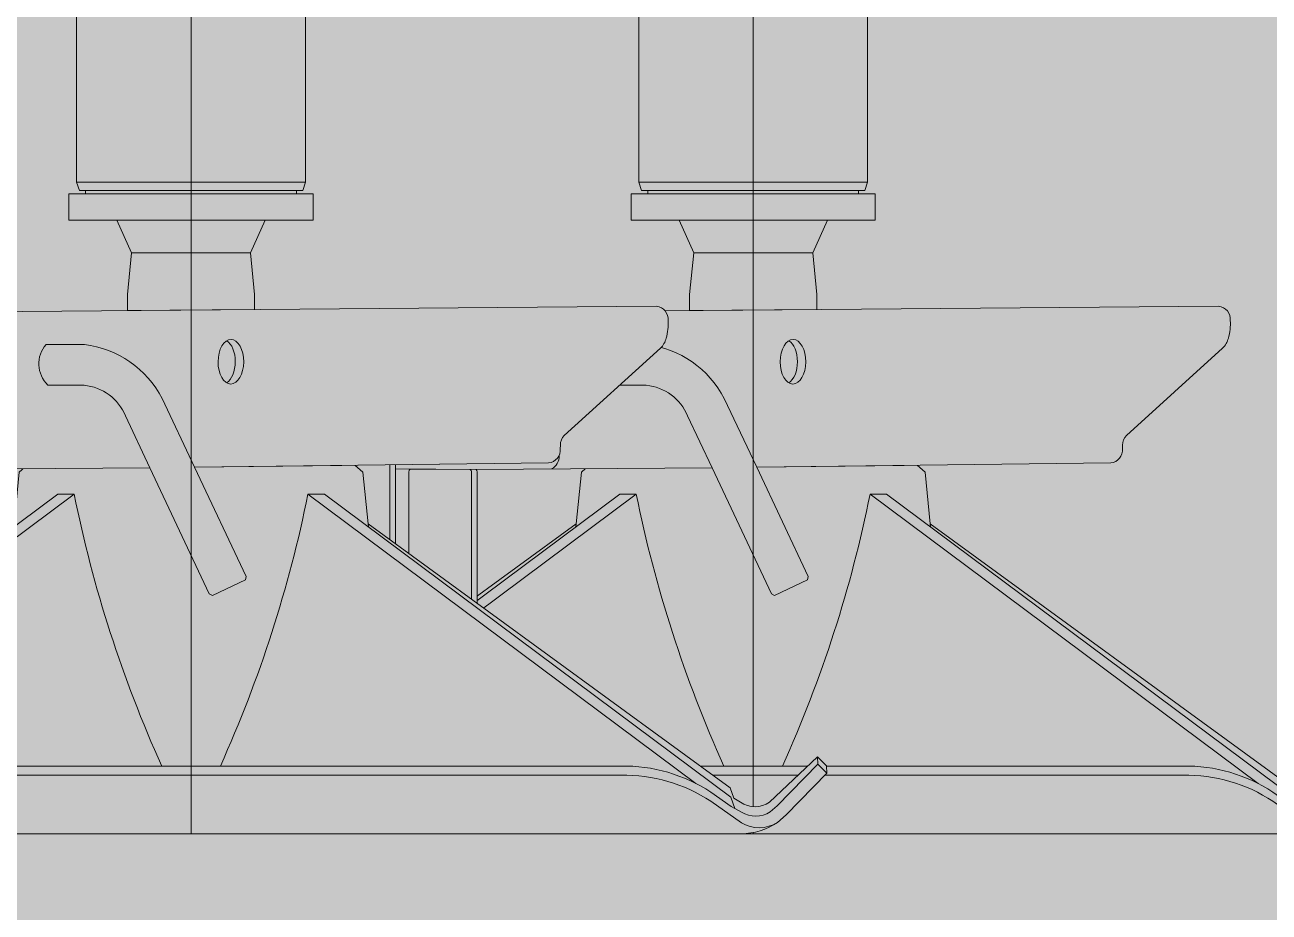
# Model space of a CAD drawing. Header units: millimetres. Extents: x -9578 to 51010, y -8688 to 62384.
# Drawn here: x -2675.8 to -2186.7, y -30.8 to 318 of the extents above; entities that cross this region are included whole.
import ezdxf
from ezdxf.enums import TextEntityAlignment as Align

# ---------------------------------------------------------------- set-up
doc = ezdxf.new("R2010")
doc.units = ezdxf.units.MM
doc.set_wipeout_variables(frame=1)
doc.layers.add('Техника. Кран LTM 1030-2.1', color=250, linetype='Continuous', lineweight=15)
doc.layers.add('Техника. Кран LTM 1030-2.1 Штрих', color=7, linetype='Continuous', lineweight=15, true_color=0xffe79e)
doc.styles.add('arial', font='arial.ttf')

# ---------------------------------------------------------------- blocks, each defined once
blk = doc.blocks.new('LTM 1030-2.1-20250712.143217')
at = {"color": 0, "linetype": 'ByBlock', "lineweight": -2, "ltscale": 20, "transparency": 16777216}
for points in [[(45.000000000000114, 1100), (-45, 1100), (-45, 256.2333891296614), (45.000000000000114, 256.2333891296614)], [(-67.5599427416546, 142.1413375386801), (-69.60124668311619, 121.805992452988), (-211.9747363581846, 17.97328470994944), (-213.33957498876956, 13.94633402414729), (-216.05874466651764, 12.434602775367239), (-216.05874466651764, 12.434602775367239), (-218.76163446257746, 11.09131105494788), (-221.74158210309966, 10.611771739001938), (-224.72943547226996, 11.03929734072534), (-227.4553284002541, 12.335273282229537), (-227.4553284002541, 12.335273282229537), (-246.25505953481843, 30.23125522795999), (-249.7905927617285, 26.69587506608883), (-250, 23.747365653369343), (-234.0091210846658, 7.3573972279391455), (-230.57086450152565, 4.44971466371868), (-230.57086450152565, 4.44971466371868), (-227.30172278998944, 2.5493699003405936), (-223.7865813240092, 1.1556776014630543), (-220.103423076439, 0.2995566560587406), (-216.3339584513742, 0), (-216.3339584513742, 0), (216.3339584513742, 0), (216.3339584513742, 0), (220.103423076439, 0.2995566560587406), (223.7865813240092, 1.1556776014630543), (227.30172278998944, 2.5493699003405936), (230.57086450152565, 4.44971466371868), (230.57086450152565, 4.44971466371868), (234.0091210846658, 7.3573972279391455), (250, 23.747365653369343), (249.7905927617285, 26.69587506608883), (246.25505953481843, 30.23125522795999), (227.4553284002541, 12.335273282229537), (227.4553284002541, 12.335273282229537), (224.72943547226996, 11.03929734072534), (221.74158210309966, 10.611771739001938), (218.76163446257746, 11.09131105494788), (216.05874466651764, 12.434602775367239), (216.05874466651764, 12.434602775367239), (213.33957498876956, 13.94633402414729), (211.9747363581846, 17.97328470994944), (69.60124668311619, 121.805992452988), (67.5599427416546, 142.1413375386801), (64.43885836410665, 144.92685969486774), (-64.43885836410665, 144.92685969486774)]]:
    blk.add_wipeout(points, dxfattribs=at)
at = {"layer": 'Техника. Кран LTM 1030-2.1 Штрих', "ltscale": 20, "true_color": 0xadadad, "transparency": 16777216}
h = blk.add_hatch(color=253, dxfattribs=at)
h.dxf.hatch_style = 1
edge = h.paths.add_edge_path()
edge.add_line((-64.43885836410664, 144.9268596948677), (-67.5599427416546, 142.1413375386801))
edge.add_line((-67.5599427416546, 142.1413375386801), (-69.60124668311619, 121.805992452988))
edge.add_line((-69.60124668311619, 121.805992452988), (-211.9747363581846, 17.97328470994944))
edge.add_line((-211.9747363581846, 17.97328470994944), (-213.3395749887695, 13.94633402414729))
edge.add_line((-213.3395749887695, 13.94633402414729), (-216.0587446665177, 12.43460277536724))
edge.add_arc((-221.829111258724, 20.65444204472261), 10.04305173851492, 235.9296841267432, 305.06903913453704, ccw=False)
edge.add_line((-227.4553284002541, 12.33527328222954), (-246.2550595348184, 30.23125522795999))
edge.add_line((-246.2550595348184, 30.23125522795999), (-249.7905927617285, 26.69587506608877))
edge.add_line((-249.7905927617285, 26.69587506608877), (-250, 23.74736565336934))
edge.add_line((-250, 23.74736565336934), (-234.0091210846658, 7.357397227939146))
edge.add_line((-234.0091210846658, 7.357397227939146), (-230.5708645015256, 4.449714663718623))
edge.add_arc((-216.2130978527815, 25.38711282839884), 25.38740051770062, 235.5597196557865, 269.7272336582353)
edge.add_line((-216.3339584513742, 0), (216.3339584513742, 0))
edge.add_arc((216.2130978527815, 25.38711282839884), 25.38740051770061, 270.2727663417647, 304.4402803442134)
edge.add_line((230.5708645015256, 4.449714663718623), (234.0091210846658, 7.357397227939146))
edge.add_line((234.0091210846658, 7.357397227939146), (250, 23.74736565336934))
edge.add_line((250, 23.74736565336934), (249.7905927617285, 26.69587506608877))
edge.add_line((249.7905927617285, 26.69587506608877), (246.2550595348184, 30.23125522795999))
edge.add_line((246.2550595348184, 30.23125522795999), (227.4553284002541, 12.33527328222954))
edge.add_arc((221.829111258724, 20.65444204472261), 10.04305173851491, 234.9309608654629, 304.0703158732568, ccw=False)
edge.add_line((216.0587446665177, 12.43460277536724), (213.3395749887695, 13.94633402414729))
edge.add_line((213.3395749887695, 13.94633402414729), (211.9747363581846, 17.97328470994944))
edge.add_line((211.9747363581846, 17.97328470994944), (69.60124668311619, 121.805992452988))
edge.add_line((69.60124668311619, 121.805992452988), (67.5599427416546, 142.1413375386801))
edge.add_line((67.5599427416546, 142.1413375386801), (64.43885836410664, 144.9268596948677))
edge.add_line((64.43885836410664, 144.9268596948677), (-64.43885836410664, 144.9268596948677))
at = {"color": 0, "linetype": 'ByBlock', "lineweight": -2, "ltscale": 20, "transparency": 16777216}
blk.add_lwpolyline([(-64.43885836410664, 144.9268596948677), (-67.5599427416546, 142.1413375386801), (-69.60124668311619, 121.805992452988), (-211.9747363581846, 17.97328470994944), (-213.3395749887695, 13.94633402414729), (-216.0587446665177, 12.43460277536724, -0.3111750558279069), (-227.4553284002541, 12.33527328222954), (-246.2550595348184, 30.23125522795999), (-249.7905927617285, 26.69587506608877), (-250, 23.74736565336934), (-234.0091210846658, 7.357397227939146), (-230.5708645015256, 4.449714663718623, 0.1501983263259505), (-216.3339584513742, 0), (216.3339584513742, 0, 0.1501983263259505), (230.5708645015256, 4.449714663718623), (234.0091210846658, 7.357397227939146), (250, 23.74736565336934), (249.7905927617285, 26.69587506608877), (246.2550595348184, 30.23125522795999), (227.4553284002541, 12.33527328222954, -0.3111750558279069), (216.0587446665177, 12.43460277536724), (213.3395749887695, 13.94633402414729), (211.9747363581846, 17.97328470994944), (69.60124668311619, 121.805992452988), (67.5599427416546, 142.1413375386801), (64.43885836410664, 144.9268596948677)], format="xyb", close=True, dxfattribs=at)
for points in [[(-213.7469776049675, 9.921001753187738), (-212.2297461515554, 14.38267923591775), (-52.40037410879449, 133.5169538728078), (-45.9670079540665, 133.554347858968, 0.05632431138046438), (-11.53260170765316, 26.60474131127739, 0.05632431138046438)], [(213.7469776049675, 9.921001753187738), (212.2297461515554, 14.38267923591775), (52.40037410879449, 133.5169538728078), (45.9670079540665, 133.554347858968, -0.05632431138046438), (11.53260170765316, 26.60474131127739, -0.05632431138046438)], [(-246.2550595348184, 30.23125522795999), (-246.46446677309, 27.28274581525875), (-230.4735878577376, 10.89277738977762), (-227.7234832913164, 8.559581346178675, 0.2852218564519561), (-216.3410173449956, 8.460128653767242), (-212.3033241065859, 10.73401727030796), (-204.3068925087337, 16.34120541306038, -0.1504870874252426), (-168.9579781740249, 26.60559273867875), (168.9579781740249, 26.60559273867875, -0.1504870874252426), (204.3068925087337, 16.34120541306038), (212.3033241065859, 10.73401727030796), (216.3410173449956, 8.460128653767242, 0.2852218564519561), (227.7234832913164, 8.559581346178675), (230.4735878577376, 10.89277738977762), (246.46446677309, 27.28274581525875), (246.2550595348184, 30.23125522795999)], [(-230.5708645015256, 4.449714663718623, 0.2852250333590656), (-216.3427820683755, 4.325398798069727), (-204.3090837285854, 12.77495317319881, -0.1504870874251988), (-168.9601693938748, 23.039340498819), (168.9601693938748, 23.039340498819, -0.1504870874251988), (204.3090837285854, 12.77495317319881), (216.3427820683755, 4.325398798069727, 0.2852250333590656), (230.5708645015256, 4.449714663718623)]]:
    blk.add_lwpolyline(points, format="xyb", dxfattribs=at)
for points in [[(-45.9670079540665, 133.554347858968), (-198.4761261456079, 19.7368912879665)], [(45.9670079540665, 133.554347858968), (198.4761261456079, 19.7368912879665)], [(-246.46446677309, 27.28274581525875), (-250, 23.74736565336934)], [(246.46446677309, 27.28274581525875), (250, 23.74736565336934)]]:
    blk.add_lwpolyline(points, dxfattribs=at)
blk.add_wipeout([(-43.90469081341144, 252.88390301206925), (-41.44954449496983, 252.88390301206925), (-41.45001329195657, 251.52117748559647), (-48.0000000117434, 251.5234307743043), (-48.0000000117434, 241.22747462584186), (-29.165959901458343, 241.22747462584186), (-23.39286042011373, 228.37702679311167), (-24.999931945632866, 211.95225079410318), (-25.00027026802309, 206.11288963068853), (25.00017976882735, 205.6977211393389), (24.999931945632852, 211.95225079410318), (23.392860420113717, 228.37702679311167), (29.16595990145833, 241.22747462584186), (48.00000001174339, 241.22747462584186), (48.00000001174339, 251.5234307743043), (41.45001329195656, 251.52117748559647), (41.449544494969814, 252.88390301206925), (43.90469081341143, 252.88390301206925), (44.99999999999999, 256.23338912966153), (-45.00000000000001, 256.23338912966153)], dxfattribs=at)
at = {"layer": 'Техника. Кран LTM 1030-2.1 Штрих', "ltscale": 20, "transparency": 16777216}
h = blk.add_hatch(color=256, dxfattribs=at)
h.dxf.hatch_style = 1
h.set_gradient(color1=(132, 132, 132), tint=1, name='CYLINDER')
h.paths.add_polyline_path([(45, 256.2333891296615), (45, 1100), (-45, 1100), (-45, 256.2333891296615)])
h = blk.add_hatch(color=256, dxfattribs=at)
h.dxf.hatch_style = 1
h.set_gradient(color1=(132, 132, 132), tint=1, name='SPHERICAL')
h.paths.add_polyline_path([(-45, 256.2333891296615), (-43.90469081341143, 252.8839030120693), (-41.44954449496981, 252.8839030120693), (-41.45001329195657, 251.5211774855965), (-48.0000000117434, 251.5234307743043), (-48.0000000117434, 241.2274746258419), (-29.16595990145834, 241.2274746258419), (-23.39286042011372, 228.3770267931117), (-24.99993194563285, 211.9522507941032), (-25.00027026802309, 206.1128896306885), (25.00017976882737, 205.6977211393389), (24.99993194563285, 211.9522507941032), (23.39286042011372, 228.3770267931117), (29.16595990145834, 241.2274746258419), (48.0000000117434, 241.2274746258419), (48.0000000117434, 251.5234307743043), (41.45001329195657, 251.5211774855965), (41.44954449496981, 252.8839030120693), (43.90469081341143, 252.8839030120693), (45, 256.2333891296615)])
at = {"color": 0, "linetype": 'ByBlock', "lineweight": -2, "ltscale": 20, "transparency": 16777216}
for points in [[(45, 256.2333891296615), (45, 1100), (-45, 1100), (-45, 256.2333891296615)], [(-45, 256.2333891296615), (-43.90469081341143, 252.8839030120693), (-41.44954449496981, 252.8839030120693), (-41.45001329195657, 251.5211774855965), (-48.0000000117434, 251.5234307743043), (-48.0000000117434, 241.2274746258419), (-29.16595990145834, 241.2274746258419), (-23.39286042011372, 228.3770267931117), (-24.99993194563285, 211.9522507941032), (-25.00027026802309, 206.1128896306885), (25.00017976882737, 205.6977211393389), (24.99993194563285, 211.9522507941032), (23.39286042011372, 228.3770267931117), (29.16595990145834, 241.2274746258419), (48.0000000117434, 241.2274746258419), (48.0000000117434, 251.5234307743043), (41.45001329195657, 251.5211774855965), (41.44954449496981, 252.8839030120693), (43.90469081341143, 252.8839030120693), (45, 256.2333891296615)]]:
    blk.add_lwpolyline(points, close=True, dxfattribs=at)
for points in [[(-41.45001329195657, 251.5211774855965), (41.45001329195657, 251.5211774855965)], [(41.44954449496981, 252.8839030120693), (-41.44954449496981, 252.8839030120693)], [(-29.16595990145834, 241.2274746258419), (29.16595990145834, 241.2274746258419)], [(-23.39286042011372, 228.3770267931117), (23.39286042011372, 228.3770267931117)]]:
    blk.add_lwpolyline(points, dxfattribs=at)
blk.add_wipeout([(-1.3907167715105775, 144.1081062012763), (-21.655215432011556, 101.15363016241642), (-21.374545795909377, 99.81871159211548), (-8.393963089750265, 93.69422934191425), (-7.184426740893267, 94.32748475062726), (16.177004240357768, 143.84159944152452), (108.94851222819948, 143.20491414728352), (140.5626117283182, 143.39783379205434), (140.5642593783187, 84.5037469638664), (140.5642593783187, 84.5037469638664), (140.52400162245073, 84.2115567016308), (140.46207755554093, 83.9231797847491), (140.37883167028446, 83.64022049643947), (140.27472707578912, 83.36425298085504), (136.26682111182987, 83.41426859488453), (136.26682111182987, 83.41426859488453), (136.02762631697632, 83.48999817620896), (135.8175071968619, 83.62710789408095), (135.6518612958179, 83.81555033845038), (135.54282715746288, 84.04151643335351), (135.54282715746288, 84.04151643335351), (135.54282715746288, 84.04151643335351), (135.46989302711378, 84.2821296669444), (135.41327124956894, 84.52709515401656), (135.3732171346783, 84.77530833543358), (135.34991128804091, 85.02565000807587), (135.34991128804091, 142.42346439195535), (135.34991128804091, 142.42346439195535), (135.3118482681266, 142.70795294814585), (135.1987348947748, 142.97174812789208), (135.01889276576225, 143.19544287687071), (134.7855526231015, 143.36258027517349), (134.7855526231015, 143.36258027517349), (108.93560405841623, 143.20483537738122), (108.93560405841623, 143.20483537738122), (108.7448276490297, 143.02514833483582), (108.5994984269109, 142.8070600755565), (108.50710702996005, 142.56181142335515), (108.47241554586708, 142.30204311780474), (108.47241554586708, 84.90422873392527), (108.47241554586708, 84.90422873392527), (108.52842616581005, 83.62424917381213), (108.80855867066549, 82.37404493306701), (109.30408950379615, 81.19254840016029), (109.9995874274364, 80.11655234902173), (109.9995874274364, 80.11655234902173), (110.34418028758223, 79.77636187881171), (110.75125247410985, 79.51412910008099), (111.2034757601133, 79.3410167236274), (111.68159992911664, 79.26439378776558), (164.23257073724838, 79.06542964586515), (164.23257073724838, 79.06542964586515), (164.82747221486918, 79.17986043273567), (165.3796836224149, 79.42898838065705), (165.8591633817677, 79.79926035290202), (166.23982668473676, 80.27053269755197), (166.23982668473676, 80.27053269755197), (166.78324083283897, 81.2788336850717), (167.16986980630037, 82.357020985438), (167.3910302585702, 83.48087946057743), (167.44175512048878, 84.62516823801707), (167.44175512048878, 151.53379652529475), (167.44175512048878, 151.53379652529475), (167.57320844287216, 153.76460876156972), (167.98841462420847, 155.96037902197037), (168.68057714950174, 158.08516471658982), (169.63836600201742, 160.1041852027356), (169.63836600201742, 160.1041852027356), (170.31010799805475, 160.69684093925133), (170.9218749630543, 161.35122562107102), (171.46801983518296, 162.06129879329535), (171.94350129308899, 162.82050595504552), (178.7710197000297, 186.12211224637576), (178.7710197000297, 186.12211224637576), (179.01972142526546, 187.18957826471495), (179.21889604410026, 188.26738423967333), (179.3681191483439, 189.35323354487366), (179.46707276822696, 190.44481241493122), (179.46707276822696, 190.44481241493122), (179.61813505534067, 199.88280126931204), (179.46805369672896, 200.36605273561696), (175.61850796665843, 200.44724502191457), (175.61850796665843, 204.4470927141665), (-182.98988238634138, 207.4247240014538), (-182.98988238634138, 207.4247240014538), (-184.88597208272452, 206.81068644028136), (-186.41605757998286, 205.53356599398785), (-187.35917428738617, 203.77779575290333), (-187.57912367378322, 201.7969321708552), (-187.57912367378322, 201.7969321708552), (-187.57912367378322, 201.7969321708552), (-187.6019500306807, 200.03641784652854), (-187.4863563676506, 198.27955421101336), (-187.23305764461327, 196.53720766522054), (-186.84362054290884, 194.82015482021416), (-186.84362054290884, 194.82015482021416), (-186.45589602561466, 193.72439716761585), (-185.93358457858596, 192.68603023495587), (-185.28496242061652, 191.72150733179092), (-184.52030721060962, 190.84611168161427), (-146.70145255534135, 156.59504392049536), (-146.70145255534135, 156.59504392049536), (-146.06460972652758, 155.7569044924282), (-145.59194331692595, 154.81635520890995), (-145.2994250590547, 153.8051778959208), (-145.19693935188207, 152.75754095054435), (-145.1720443237691, 151.36962415664493), (-145.1720443237691, 151.36962415664493), (-144.9555213578406, 149.3962018491729), (-144.01112773207996, 147.64994915324786), (-142.47817666310524, 146.38846636758163), (-140.58280303632003, 145.79784244892468), (-140.58280303632, 145.79784244892468)], dxfattribs=at)
at = {"layer": 'Техника. Кран LTM 1030-2.1 Штрих', "ltscale": 20, "true_color": 0xadadad, "transparency": 16777216}
h = blk.add_hatch(color=253, dxfattribs=at)
h.dxf.hatch_style = 1
edge = h.paths.add_edge_path()
edge.add_line((-140.58280303632, 145.7978424489247), (-1.390716771510597, 144.1081062012763))
edge.add_line((-1.390716771510597, 144.1081062012763), (-21.65521543201157, 101.1536301624164))
edge.add_line((-21.65521543201157, 101.1536301624164), (-21.3745457959094, 99.8187115921155))
edge.add_line((-21.3745457959094, 99.8187115921155), (-8.393963089750287, 93.69422934191425))
edge.add_line((-8.393963089750287, 93.69422934191425), (-7.184426740893286, 94.32748475062726))
edge.add_line((-7.184426740893286, 94.32748475062726), (16.17700424035775, 143.8415994415245))
edge.add_line((16.17700424035775, 143.8415994415245), (108.9485122281994, 143.2049141472835))
edge.add_line((108.9485122281994, 143.2049141472835), (140.5626117283182, 143.3978337920544))
edge.add_line((140.5626117283182, 143.3978337920544), (140.5642593783186, 84.50374696386643))
edge.add_arc((136.6293875618294, 84.89702218787326), 3.954476149127596, 337.1945294150792, 354.29246264236457, ccw=False)
edge.add_line((140.2747270757891, 83.3642529808551), (136.2668211118298, 83.41426859488456))
edge.add_arc((136.4244009624316, 84.32760838251312), 0.9268338454011443, 197.9794962392592, 260.2110456885912, ccw=False)
edge.add_arc((139.087592902265, 85.24735810853053), 3.744251371251175, 183.3946367455443, 198.7870348300315, ccw=False)
edge.add_line((135.3499112880409, 85.0256500080759), (135.3499112880409, 142.4234643919553))
edge.add_arc((134.291707800372, 142.4266731172269), 1.058208352467732, 359.8262660685173, 422.1809878360806)
edge.add_line((134.7855526231015, 143.3625802751735), (108.9356040584162, 143.2048353773812))
edge.add_arc((109.6265688920467, 142.2801091231275), 1.154361748595323, 126.7674583540353, 178.911259007508)
edge.add_line((108.4724155458671, 142.3020431178047), (108.4724155458671, 84.90422873392527))
edge.add_arc((115.7254706310814, 84.58039987521511), 7.260280517919893, 177.4435995572709, 217.9396614389731)
edge.add_arc((111.8119355369266, 81.607732630096), 2.346960651702034, 219.4471757458917, 266.8165107632724)
edge.add_line((111.6815999291166, 79.26439378776558), (164.2325707372484, 79.06542964586515))
edge.add_arc((164.0427616516689, 81.65580589087038), 2.597321039004594, 274.190842254759, 327.7681266516929)
edge.add_arc((159.8023273368713, 84.39054565434104), 7.64302980616183, 327.3806724835055, 361.7591186164058)
edge.add_line((167.4417551204888, 84.62516823801707), (167.4417551204888, 151.5337965252947))
edge.add_arc((184.9079661942483, 151.6238579506259), 17.46644326511415, 150.953379002005, 180.2954329256256, ccw=False)
edge.add_arc((163.8127924388054, 167.3841644777398), 9.32391578602489, 308.6674385012534, 330.6950831496713)
edge.add_line((171.943501293089, 162.8205059550455), (178.7710197000297, 186.1221122463758))
edge.add_arc((155.7766672973767, 192.0421163765985), 23.74419279148585, 345.5624689364715, 356.1427223742706)
edge.add_line((179.4670727682269, 190.4448124149312), (179.6181350553406, 199.882801269312))
edge.add_line((179.6181350553406, 199.882801269312), (179.4680536967289, 200.3660527356169))
edge.add_line((179.4680536967289, 200.3660527356169), (175.6185079666584, 200.4472450219146))
edge.add_line((175.6185079666584, 200.4472450219146), (175.6185079666584, 204.4470927141665))
edge.add_line((175.6185079666584, 204.4470927141665), (-182.9898823863414, 207.4247240014538))
edge.add_arc((-182.3515491909575, 202.2191204221648), 5.244595112402382, 96.99095067898051, 184.6172881790012)
edge.add_arc((-165.2224058347401, 200.6266558167544), 22.38732630931069, 177.003551471496, 195.0324189237021)
edge.add_arc((-177.9621266156114, 197.3463205029087), 9.23376669821394, 195.8773563305035, 224.745641209063)
edge.add_line((-184.5203072106096, 190.8461116816143), (-146.7014525553413, 156.5950439204953))
edge.add_arc((-150.923235960212, 152.7261939149288), 5.726382408048976, 0.3136468512424244, 42.50220024330639, ccw=False)
edge.add_line((-145.1969393518821, 152.7575409505444), (-145.1720443237691, 151.3696241566449))
edge.add_arc((-140.0213419008564, 150.9361672474277), 5.168909008828354, 175.1896131482792, 263.7640704952667)
at = {"color": 0, "linetype": 'ByBlock', "lineweight": 5, "ltscale": 20, "transparency": 16777216}
blk.add_lwpolyline([(0, 0), (0, 1100)], dxfattribs=at)
at = {"color": 0, "linetype": 'ByBlock', "lineweight": -2, "ltscale": 20, "transparency": 16777216}
for points in [[(-140.58280303632, 145.7978424489247), (-1.390716771510597, 144.1081062012763), (-21.65521543201157, 101.1536301624164), (-21.3745457959094, 99.8187115921155), (-8.393963089750287, 93.69422934191425), (-7.184426740893286, 94.32748475062726), (16.17700424035775, 143.8415994415245), (108.9485122281994, 143.2049141472835), (140.5626117283182, 143.3978337920544), (140.5642593783186, 84.50374696386643, -0.07474252452743733), (140.2747270757891, 83.3642529808551), (136.2668211118298, 83.41426859488456, -0.2784128774284207), (135.5428271574629, 84.04151643335354, -0.06726317246572029), (135.3499112880409, 85.0256500080759), (135.3499112880409, 142.4234643919553, 0.2789920638008591), (134.7855526231015, 143.3625802751735), (108.9356040584162, 143.2048353773812, 0.2315291787720066), (108.4724155458671, 142.3020431178047), (108.4724155458671, 84.90422873392527, 0.1785596108099988), (109.9995874274364, 80.11655234902173, 0.209682113701872), (111.6815999291166, 79.26439378776558), (164.2325707372484, 79.06542964586515, 0.2381288657787177), (166.2398266847367, 80.27053269755197, 0.1511395847618617), (167.4417551204888, 84.62516823801707), (167.4417551204888, 151.5337965252947, -0.1287330033226366), (169.6383660020174, 160.1041852027356, 0.0964107905075526), (171.943501293089, 162.8205059550455), (178.7710197000297, 186.1221122463758, 0.04619788839313359), (179.4670727682269, 190.4448124149312), (179.6181350553406, 199.882801269312), (179.4680536967289, 200.3660527356169), (175.6185079666584, 200.4472450219146), (175.6185079666584, 204.4470927141665), (-182.9898823863414, 207.4247240014538, 0.4021309188332978), (-187.5791236737832, 201.7969321708551, 0.07882844628236621), (-186.8436205429089, 194.8201548202142, 0.1266320938404933), (-184.5203072106096, 190.8461116816143), (-146.7014525553413, 156.5950439204953, -0.1861901551520163), (-145.1969393518821, 152.7575409505444), (-145.1720443237691, 151.3696241566449, 0.4069448917801348), (-140.58280303632, 145.7978424489247)], [(79.23434082182666, 143.4088407231829, -0.2917409007871642), (76.31898498406827, 148.6055847972348), (76.31898498406827, 198.503684758145, -0.400633602510203), (82.3126365166836, 205.2218388985589)], [(141.7185028042068, 198.2638633271545, 0.4292605188688781), (136.2215647012845, 204.7742171597909)], [(175.6185079666584, 200.4472450219146), (172.6584100931605, 200.3012769492934), (172.4648351389669, 199.0207487466159), (172.290576639788, 197.4829249582563), (169.6383660020174, 197.4342776025351, -0.3420822092182189), (168.5797862540685, 198.4277797234172), (168.4612637731179, 200.0980560872667, 0.323487307656938), (164.3291318303645, 204.5408317356219)], [(140.562609350708, 147.3976814698053), (80.90822627149919, 147.0336507817756, -0.4069167795412157), (79.59701447509815, 148.6255884125549), (79.59701447509815, 198.5236883734651, -0.3995988430851823), (80.90822627149919, 200.1316288964863), (93.89497499795743, 199.9507038069969)], [(140.6036361071592, 79.15489156503418, 0.1592558664449121), (142.1849181741081, 81.0552167717542, 0.1034168814861612), (142.8565339377792, 84.47514112314639), (142.8565339377792, 151.3837694104259, 0.1294866066588394), (140.6599230562579, 159.9273492021148), (97.8939494875076, 185.6285737334456, -0.2655181016399352), (92.97044977829955, 194.2961013802451), (92.97044977829955, 198.8457835885238), (93.89497499795743, 199.9507038069969), (138.5093184209572, 199.9038505810659, -0.2453303385364124), (141.7185028042068, 198.2638633271545, -0.3656755317317924), (140.6599230562579, 197.2574416019052), (134.5136376792079, 197.2523976378561, -0.4104767769298218), (133.5289377373801, 198.2538802339091), (133.5289377373801, 198.7831490801964, 0.4227038141598166), (132.1913403578064, 199.9104856143513)], [(-1.390716771510597, 144.1081062012763), (11.35595604970786, 171.1166555068958, -0.2481085828357327), (41.93782636703054, 192.2962826381336), (56.98820078847984, 192.3881418778656, -0.4002581023932246), (56.26726839792991, 176.3833906524251), (42.03548228450836, 176.2965808946738, 0.2789053100473393), (25.8006077059481, 164.240870001755), (16.17700424035775, 143.8415994415245)], [(140.5626117283182, 143.3978337920544), (140.5642593783186, 151.4123752511459, 0.1301697816299153), (137.6512361529922, 161.7242471088757)], [(140.2747270757891, 83.3642529808551, -0.2415997365690932), (139.6473495545297, 82.9152502232555), (111.6815999291166, 83.2642414800157, -0.3443709069121), (110.7646901053404, 84.87562289320522), (110.7646901053404, 142.2734372770847, -0.28526488980363), (111.3098125974984, 143.2193235796458)]]:
    blk.add_lwpolyline(points, format="xyb", dxfattribs=at)
for points in [[(172.6584100931605, 200.3012769492934), (168.4612637731179, 200.0980560872667)], [(137.5867803677329, 194.2914920957392), (137.5867803677329, 167.0413194458943)], [(-69.72171422740757, 120.6059021406036), (-69.60124668311619, 121.805992452988)], [(69.72171422740757, 120.6059021406036), (69.60124668311619, 121.805992452988)]]:
    blk.add_lwpolyline(points, dxfattribs=at)
blk.add_ellipse((-15.6585317011286, 185.5520306911694), major_axis=(-0.05339437384736812, 8.749836775865333), ratio=0.5758051501303166, dxfattribs=at)
blk.add_ellipse((-12.36247821797042, 185.5520306911694), major_axis=(-0.05339437384736812, 8.749836775865333), ratio=0.5758051501303166, start_param=0.3297151787209, end_param=2.804850000023853, dxfattribs=at)
blk = doc.blocks.new('*U78')
at = {"color": 0, "linetype": 'ByBlock', "lineweight": -2, "ltscale": 20, "transparency": 16777216, "xscale": -1}
blk.add_blockref('LTM 1030-2.1-20250712.143217', (-2389.5, -150), dxfattribs=at)
at = {"layer": 'Defpoints', "color": 250, "linetype": 'ByBlock', "lineweight": -2, "ltscale": 20, "transparency": 16777216, "style": 'arial', "width": 0.8}
blk.add_attdef('МАРКА', text='', height=150, rotation=45.00000000000921, dxfattribs=at).set_placement((3505.14527157291, 8446.530220113154), align=Align.MIDDLE_CENTER)
at = {"color": 0, "linetype": 'ByBlock', "lineweight": -2, "ltscale": 20, "transparency": 16777216, "xscale": -1}
blk.add_blockref('LTM 1030-2.1-20250712.143217', (-2610.5, -150), dxfattribs=at)

msp = doc.modelspace()

# ---------------------------------------------------------------- hatches: boundary and pattern name
at = {"lineweight": 35, "true_color": 0xfff1c8, "transparency": 33554687}
h = msp.add_hatch(color=254, dxfattribs=at)
h.dxf.hatch_style = 1
h.paths.add_polyline_path([(51009.57507490761, -8687.957036828584), (-9577.51037893024, -8687.957036828584), (-9577.51037893024, 62384.22043097158), (51009.57507490761, 62384.22043097158)])

# ---------------------------------------------------------------- next in the draw order: block references
at = {"layer": 'Техника. Кран LTM 1030-2.1', "transparency": 16777216}
msp.add_blockref('*U78', (0, 150), dxfattribs=at)

doc.saveas('drawing.dxf')
